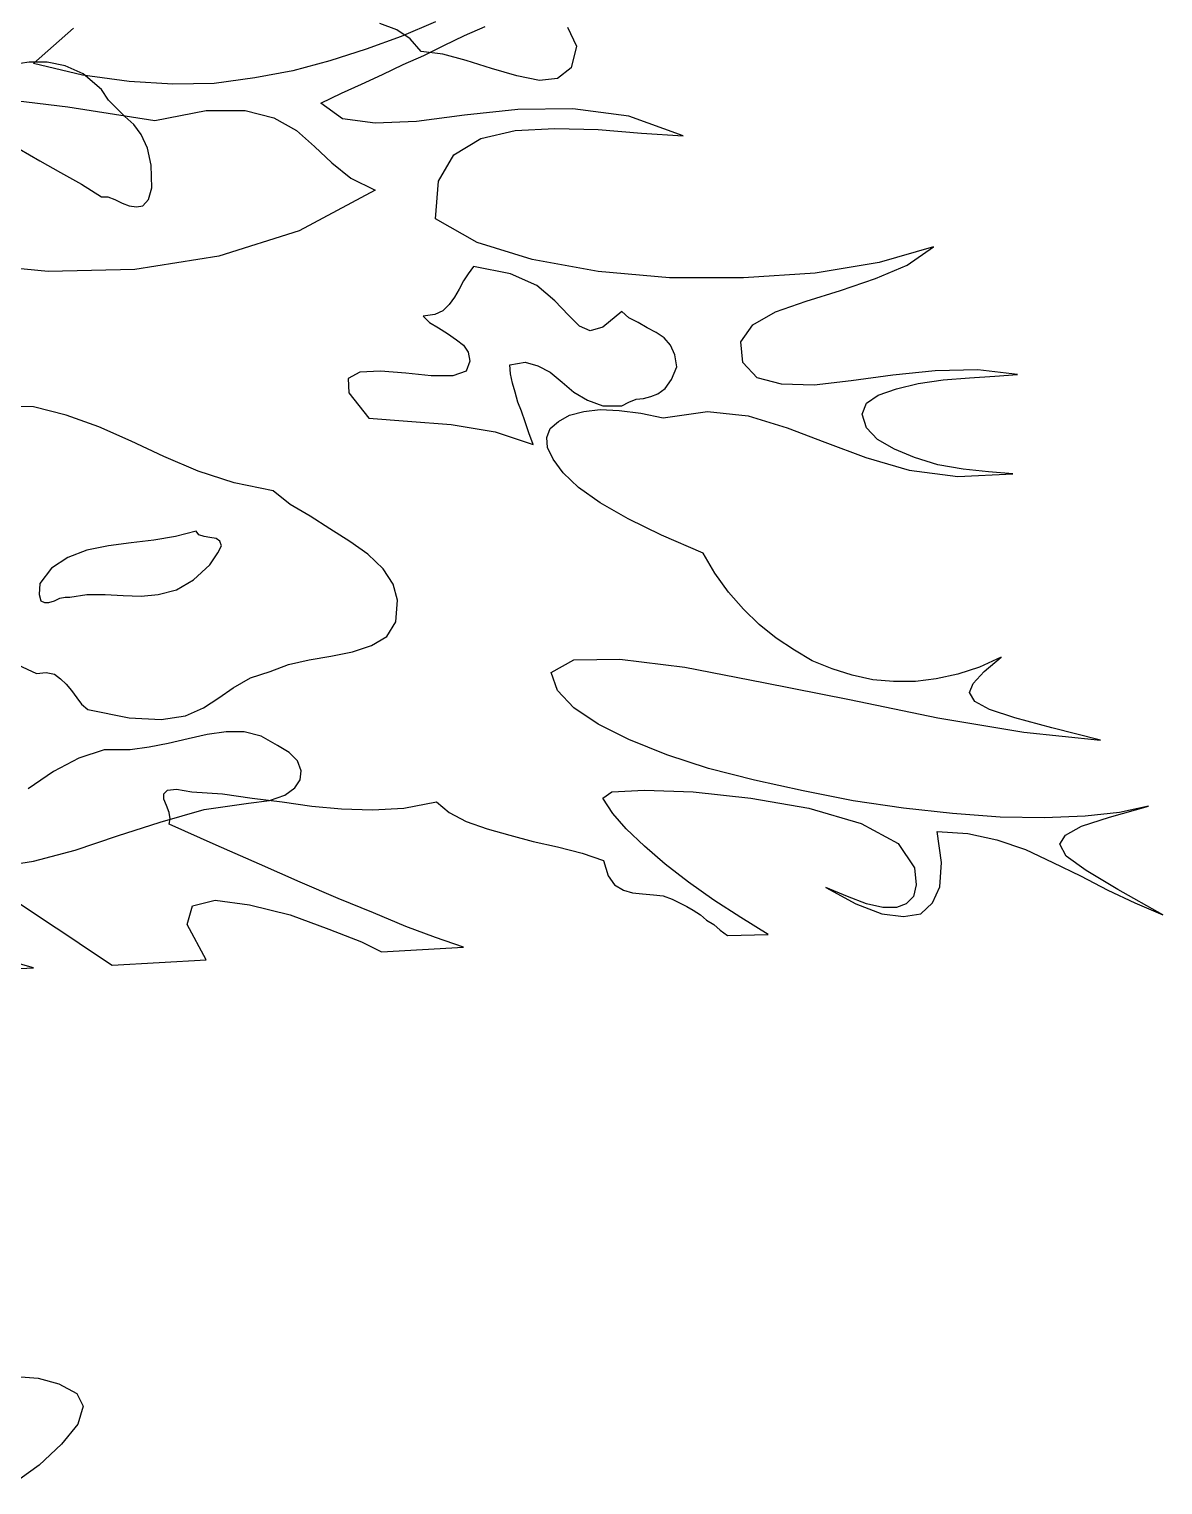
# Model space of a CAD drawing. Header units: metres. Extents: x 78 to 178, y -74 to 157.
# Drawn here: x 109.5764 to 109.9641, y 101.1716 to 101.6692 of the extents above; entities that cross this region are included whole.
import ezdxf

# ---------------------------------------------------------------- set-up
doc = ezdxf.new("R2010")
doc.units = ezdxf.units.M
doc.layers.add('ARBOLES', color=3, linetype='Continuous')

# ---------------------------------------------------------------- blocks, each defined once
blk = doc.blocks.new('ar-43')
at = {"layer": 'ARBOLES', "color": 35}
for points in [[(59.9408, 103.2534), (59.9371, 103.3314), (59.9334, 103.3188)], [(59.8844, 103.3203), (59.8977, 103.3404), (59.9104, 103.3597), (59.923, 103.3783), (59.9349, 103.3961), (59.9304, 103.4734), (59.9014, 103.4578), (59.8859, 103.4623), (59.8814, 103.4809), (59.8851, 103.5091), (59.8933, 103.5426), (59.9052, 103.5745), (59.9156, 103.6013), (59.9238, 103.6177), (59.9201, 103.6853), (59.9119, 103.6622), (59.9029, 103.6377), (59.8918, 103.611), (59.8799, 103.582), (59.8665, 103.5507), (59.8517, 103.5173), (59.836, 103.4816), (59.8189, 103.4429), (59.8145, 103.4437), (59.8093, 103.4429), (59.8033, 103.4407), (59.7981, 103.4385), (59.7937, 103.4385), (59.7907, 103.4415), (59.79, 103.4489), (59.7922, 103.4615), (59.7937, 103.4868), (59.7974, 103.5113), (59.8004, 103.5359), (59.8041, 103.5604), (59.8063, 103.5849), (59.807, 103.6102), (59.8056, 103.6362), (59.8004, 103.663), (59.8093, 103.6734), (59.8167, 103.6875), (59.8227, 103.7046), (59.8279, 103.7232), (59.8331, 103.7425), (59.8375, 103.7626), (59.8427, 103.7827), (59.8487, 103.8005), (59.8613, 103.8042), (59.8687, 103.8094), (59.8732, 103.8169), (59.8754, 103.8243), (59.8762, 103.8325), (59.8769, 103.8414), (59.8777, 103.8496), (59.8806, 103.857), (59.8836, 103.863), (59.8866, 103.8689), (59.8896, 103.8741), (59.8933, 103.8801), (59.8977, 103.8852), (59.9014, 103.8912), (59.9059, 103.8964), (59.9104, 103.9024), (59.9096, 103.9358), (59.8955, 103.9135), (59.8814, 103.8912), (59.8665, 103.8704), (59.8517, 103.8511), (59.8368, 103.834), (59.8227, 103.8191), (59.81, 103.808), (59.7974, 103.7998), (59.7922, 103.8072), (59.7907, 103.834), (59.7922, 103.8741), (59.7974, 103.9217), (59.8056, 103.9693), (59.8182, 104.0124), (59.8346, 104.0428), (59.8546, 104.0562), (59.8687, 104.0577), (59.8784, 104.0555), (59.8844, 104.0495), (59.8873, 104.0414), (59.8873, 104.0302), (59.8844, 104.0168), (59.8784, 104.0012), (59.871, 103.9834), (59.8844, 104.0079), (59.8926, 104.0295), (59.8948, 104.0473), (59.8926, 104.0615), (59.8836, 104.0711), (59.8702, 104.077), (59.8502, 104.0785), (59.8249, 104.0748), (59.8264, 104.1001), (59.8316, 104.1239), (59.8397, 104.1477), (59.8502, 104.17), (59.8613, 104.193), (59.8732, 104.2153), (59.8836, 104.2376), (59.8933, 104.2607), (59.8725, 104.2235), (59.8569, 104.1975), (59.845, 104.1811), (59.8353, 104.1759), (59.8279, 104.1804), (59.8204, 104.1938), (59.813, 104.2168), (59.8041, 104.2488), (59.8093, 104.225), (59.8122, 104.1967), (59.8137, 104.1633), (59.813, 104.1269), (59.81, 104.0875), (59.8056, 104.0473), (59.7996, 104.0057), (59.7914, 103.9648), (59.7825, 103.9247), (59.7729, 103.8867), (59.7617, 103.8525), (59.7491, 103.8213), (59.7364, 103.7961), (59.723, 103.776), (59.7089, 103.7626), (59.6941, 103.7574), (59.6836, 103.776), (59.6829, 103.8139), (59.6896, 103.8674), (59.7022, 103.9321), (59.7163, 104.0027), (59.7312, 104.0756), (59.7431, 104.1462), (59.7498, 104.2094), (59.7394, 104.1692), (59.7312, 104.1387), (59.7245, 104.1179), (59.7178, 104.106), (59.7104, 104.1016), (59.703, 104.1045), (59.6933, 104.1135), (59.6814, 104.1276), (59.6896, 104.1098), (59.6955, 104.0919), (59.6993, 104.0741), (59.7015, 104.057), (59.7015, 104.0391), (59.7, 104.022), (59.6963, 104.0049), (59.6911, 103.9886), (59.6844, 103.9722), (59.6755, 103.9574), (59.6658, 103.9425), (59.6546, 103.9284), (59.642, 103.9157), (59.6279, 103.9031), (59.6123, 103.8919), (59.5959, 103.8823), (59.5811, 103.8481), (59.5677, 103.8206), (59.5543, 103.7975), (59.5417, 103.7797), (59.5298, 103.7671), (59.5186, 103.7589), (59.509, 103.7544), (59.5008, 103.7537), (59.4933, 103.7566), (59.4874, 103.7633), (59.4822, 103.7723), (59.4792, 103.7842), (59.4777, 103.7975), (59.4785, 103.8132), (59.4807, 103.831), (59.4844, 103.8496), (59.4792, 103.886), (59.4829, 103.9194), (59.4926, 103.9514), (59.5045, 103.9826), (59.5171, 104.0161), (59.5275, 104.0518), (59.5327, 104.0919), (59.5305, 104.1373), (59.529, 104.1172), (59.5268, 104.0964), (59.5231, 104.0756), (59.5171, 104.0562), (59.5104, 104.0399), (59.5023, 104.0258), (59.4926, 104.0168), (59.4815, 104.0131), (59.4725, 104.0168), (59.4658, 104.0265), (59.4606, 104.0414), (59.4562, 104.0592), (59.4532, 104.08), (59.4517, 104.1016), (59.4502, 104.1224), (59.4488, 104.141), (59.445, 104.1083), (59.4458, 104.0733), (59.4495, 104.0384), (59.454, 104.0042), (59.4577, 103.9737), (59.4569, 103.9469), (59.4517, 103.9269), (59.4391, 103.915), (59.422, 103.9135), (59.4079, 103.9232), (59.3974, 103.9418), (59.3885, 103.967), (59.3796, 103.9953), (59.3699, 104.0243), (59.3588, 104.0503), (59.3439, 104.0718), (59.3566, 104.0273), (59.3655, 103.9745), (59.3692, 103.9157), (59.3692, 103.8548), (59.364, 103.7961), (59.3543, 103.7418), (59.3402, 103.6964), (59.3209, 103.6622), (59.2897, 103.6645), (59.2681, 103.6771), (59.2547, 103.6994), (59.248, 103.7277), (59.2465, 103.7604), (59.2473, 103.7961), (59.2503, 103.8317), (59.2525, 103.8659), (59.2362, 103.8213), (59.2302, 103.7752), (59.2309, 103.7299), (59.2354, 103.6861), (59.2406, 103.6466), (59.2421, 103.6124), (59.2384, 103.5857), (59.2257, 103.5678), (59.2175, 103.5849), (59.2101, 103.6013), (59.202, 103.6184), (59.1938, 103.6355), (59.1863, 103.6526), (59.1782, 103.6689), (59.17, 103.6861), (59.1625, 103.7031)], [(59.1588, 103.6622), (59.1707, 103.634), (59.1811, 103.605), (59.1908, 103.5753), (59.199, 103.5448), (59.2049, 103.5136), (59.2094, 103.4801), (59.2101, 103.4459), (59.2079, 103.4102), (59.2027, 103.3716), (59.193, 103.3314), (59.164, 103.3642)]]:
    blk.add_lwpolyline(points, dxfattribs=at)
at = {"layer": 'ARBOLES', "color": 139, "linetype": 'Continuous'}
for points in [[(59.36, 103.6935), (59.3659, 103.689), (59.3719, 103.6853), (59.3786, 103.6816), (59.3853, 103.6779), (59.3912, 103.6734), (59.3964, 103.6682), (59.3994, 103.6615), (59.4008, 103.6519), (59.4061, 103.6571), (59.4105, 103.6645), (59.415, 103.6719), (59.4202, 103.6794), (59.4246, 103.6853), (59.4306, 103.689), (59.438, 103.6905), (59.4462, 103.6875), (59.4499, 103.6764), (59.4499, 103.6585), (59.4477, 103.6377), (59.4462, 103.6169), (59.447, 103.5998), (59.4522, 103.5902), (59.464, 103.5909), (59.4849, 103.6072), (59.4871, 103.6392), (59.4901, 103.6749), (59.496, 103.7113), (59.5064, 103.7425), (59.4967, 103.7388), (59.4878, 103.7358), (59.4789, 103.7329), (59.4715, 103.7299), (59.4633, 103.7277), (59.4559, 103.7254), (59.4484, 103.7239), (59.441, 103.7232), (59.4388, 103.7358), (59.4417, 103.7463), (59.447, 103.7566), (59.4551, 103.7663), (59.4633, 103.776), (59.47, 103.7871), (59.4745, 103.7998), (59.4745, 103.8154), (59.4715, 103.8213), (59.4692, 103.8273), (59.4685, 103.8332), (59.467, 103.8392), (59.4648, 103.8451), (59.4603, 103.8511), (59.4529, 103.8563), (59.4425, 103.8607), (59.4328, 103.8592), (59.4246, 103.8555), (59.4187, 103.8503), (59.4142, 103.8436), (59.4105, 103.8362), (59.4061, 103.8288), (59.4023, 103.8213), (59.3971, 103.8154), (59.4098, 103.7998), (59.4128, 103.7894), (59.409, 103.7805), (59.4001, 103.7715), (59.3882, 103.7604), (59.3756, 103.7455), (59.3659, 103.7239), (59.36, 103.6935)], [(59.163, 103.7708), (59.1786, 103.7782), (59.1965, 103.7738), (59.2054, 103.7626), (59.2069, 103.7477), (59.2031, 103.7291), (59.1972, 103.7083), (59.1905, 103.6875), (59.1853, 103.6682), (59.1831, 103.6504), (59.1727, 103.6414), (59.1652, 103.6303), (59.16, 103.6162)], [(59.6859, 103.3144), (59.6948, 103.3337), (59.6941, 103.3419), (59.6955, 103.3485), (59.6993, 103.3537), (59.7037, 103.3582), (59.7089, 103.3627), (59.7149, 103.3671), (59.7201, 103.3709), (59.7245, 103.3761), (59.7312, 103.4102), (59.7327, 103.4363), (59.7297, 103.4563), (59.723, 103.4712), (59.7149, 103.4838), (59.7067, 103.4957), (59.6985, 103.5098), (59.6933, 103.5262), (59.6874, 103.5411), (59.6836, 103.5582), (59.6807, 103.576), (59.677, 103.5939), (59.6718, 103.6095), (59.6643, 103.6221), (59.6524, 103.6295), (59.6346, 103.631), (59.6212, 103.6273), (59.6086, 103.6191), (59.5967, 103.6065), (59.5863, 103.5916), (59.5759, 103.5753), (59.5654, 103.5589), (59.5558, 103.5426), (59.5446, 103.5285), (59.5379, 103.4965), (59.5283, 103.4668), (59.5164, 103.4385), (59.5038, 103.4117), (59.4919, 103.385), (59.4822, 103.3582), (59.4755, 103.3314), (59.4748, 103.3025)], [(59.2205, 103.2913), (59.2287, 103.3597), (59.2399, 103.4311), (59.2317, 103.4734), (59.2317, 103.5054), (59.2376, 103.5292), (59.248, 103.5478), (59.2614, 103.5626), (59.2748, 103.5768), (59.2874, 103.5924), (59.2971, 103.6124), (59.3306, 103.55), (59.3514, 103.4838), (59.3625, 103.4147), (59.364, 103.3434), (59.3573, 103.2727)], [(59.8543, 103.298), (59.8491, 103.3314), (59.8402, 103.3656), (59.8283, 103.4006), (59.8171, 103.4355), (59.8067, 103.4719), (59.8015, 103.5084), (59.7993, 103.5255), (59.7949, 103.5381), (59.7889, 103.5463), (59.7822, 103.5507), (59.7748, 103.5515), (59.7666, 103.5485), (59.7599, 103.5418), (59.754, 103.5322), (59.7465, 103.5188), (59.7428, 103.5047), (59.7428, 103.4898), (59.745, 103.4742), (59.7487, 103.4586), (59.7525, 103.4422), (59.7554, 103.4266), (59.7577, 103.411), (59.7577, 103.3894), (59.7644, 103.3686), (59.7755, 103.3478), (59.7896, 103.327)], [(59.6209, 103.3367), (59.6298, 103.3359), (59.635, 103.3374), (59.6365, 103.3404), (59.6365, 103.3441), (59.635, 103.3485), (59.6328, 103.353), (59.6321, 103.3575), (59.6321, 103.3612), (59.6298, 103.3753), (59.6298, 103.3902), (59.6306, 103.4051), (59.6313, 103.4199), (59.6298, 103.434), (59.6261, 103.4489), (59.6179, 103.463), (59.6053, 103.4764), (59.5956, 103.4831), (59.5897, 103.4861), (59.5859, 103.4846), (59.5837, 103.4816), (59.583, 103.4764), (59.5822, 103.4719), (59.5808, 103.4675), (59.5778, 103.4653), (59.5822, 103.4481), (59.5852, 103.4303), (59.5874, 103.4117), (59.5897, 103.3931), (59.5934, 103.3753), (59.5993, 103.3597), (59.6083, 103.3463), (59.6209, 103.3367)], [(59.2633, 103.3195), (59.273, 103.3367), (59.2827, 103.3537), (59.2923, 103.3709), (59.3028, 103.3872), (59.3028, 103.3924), (59.305, 103.3984), (59.308, 103.4043), (59.3102, 103.4102), (59.3109, 103.4162), (59.3102, 103.4214), (59.305, 103.4259), (59.2953, 103.4288), (59.2767, 103.4281), (59.2626, 103.4251), (59.2515, 103.4199), (59.2433, 103.4139), (59.2366, 103.4065), (59.2299, 103.3998), (59.2232, 103.3931), (59.2143, 103.3872), (59.2016, 103.3723), (59.195, 103.3575), (59.192, 103.3426), (59.192, 103.3277), (59.1942, 103.3129)], [(60.2731, 103.3173), (60.2746, 103.3352), (60.2791, 103.3522), (60.2872, 103.3671), (60.2977, 103.3723), (60.3125, 103.3679), (60.3289, 103.3545), (60.346, 103.3359), (60.3623, 103.3136)]]:
    blk.add_lwpolyline(points, dxfattribs=at)

msp = doc.modelspace()

# ---------------------------------------------------------------- block references
at = {"layer": 'ARBOLES', "xscale": 0.4154902514752711, "yscale": 0.4154902514752711, "zscale": 0.4154902514752711, "rotation": 270}
msp.add_blockref('ar-43', (66.64478, 126.25154), dxfattribs=at)

doc.saveas('drawing.dxf')
